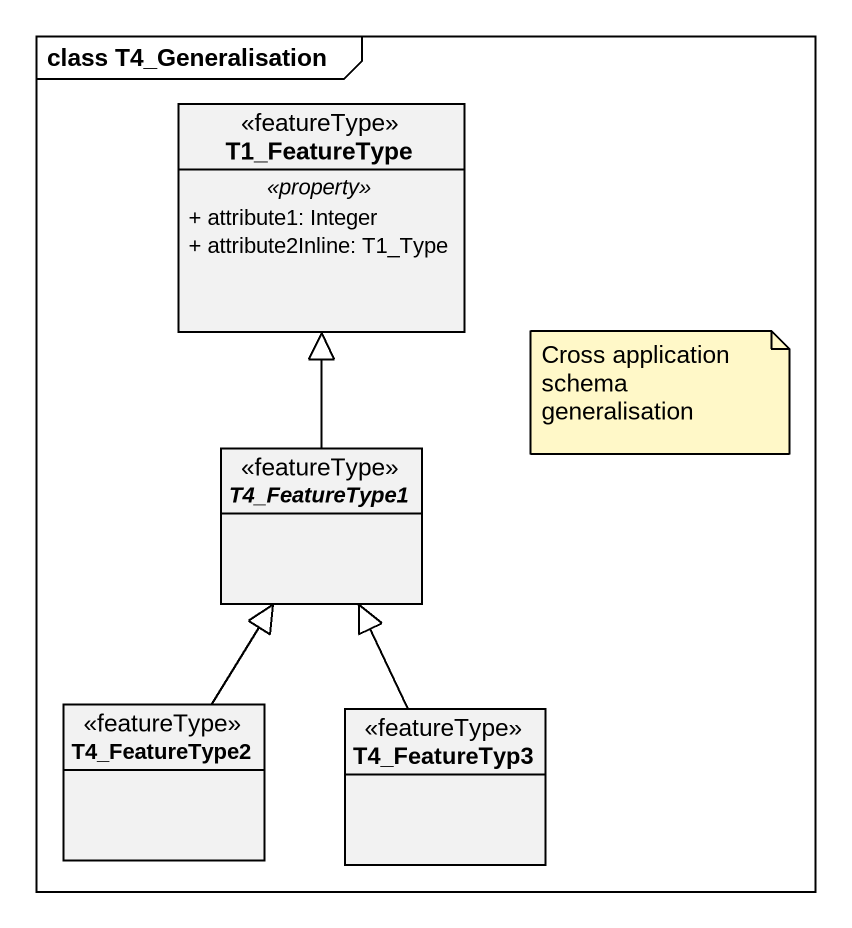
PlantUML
@startuml
mainframe class T4_Generalisation
hide circle
hide empty members
skinparam classAttributeIconSize 0
class T1_FeatureType <<featureType>> {
  .. <<property>> ..
  + attribute1: Integer
  + attribute2Inline: T1_Type
}
abstract class T4_FeatureType1 <<featureType>>
class T4_FeatureType2 <<featureType>>
class T4_FeatureTyp3 <<featureType>>
T4_FeatureType1 -up-|> T1_FeatureType
T4_FeatureType2 -up-|> T4_FeatureType1
T4_FeatureTyp3 -up-|> T4_FeatureType1
note as N1
  Cross application schema generalisation
end note
@enduml
